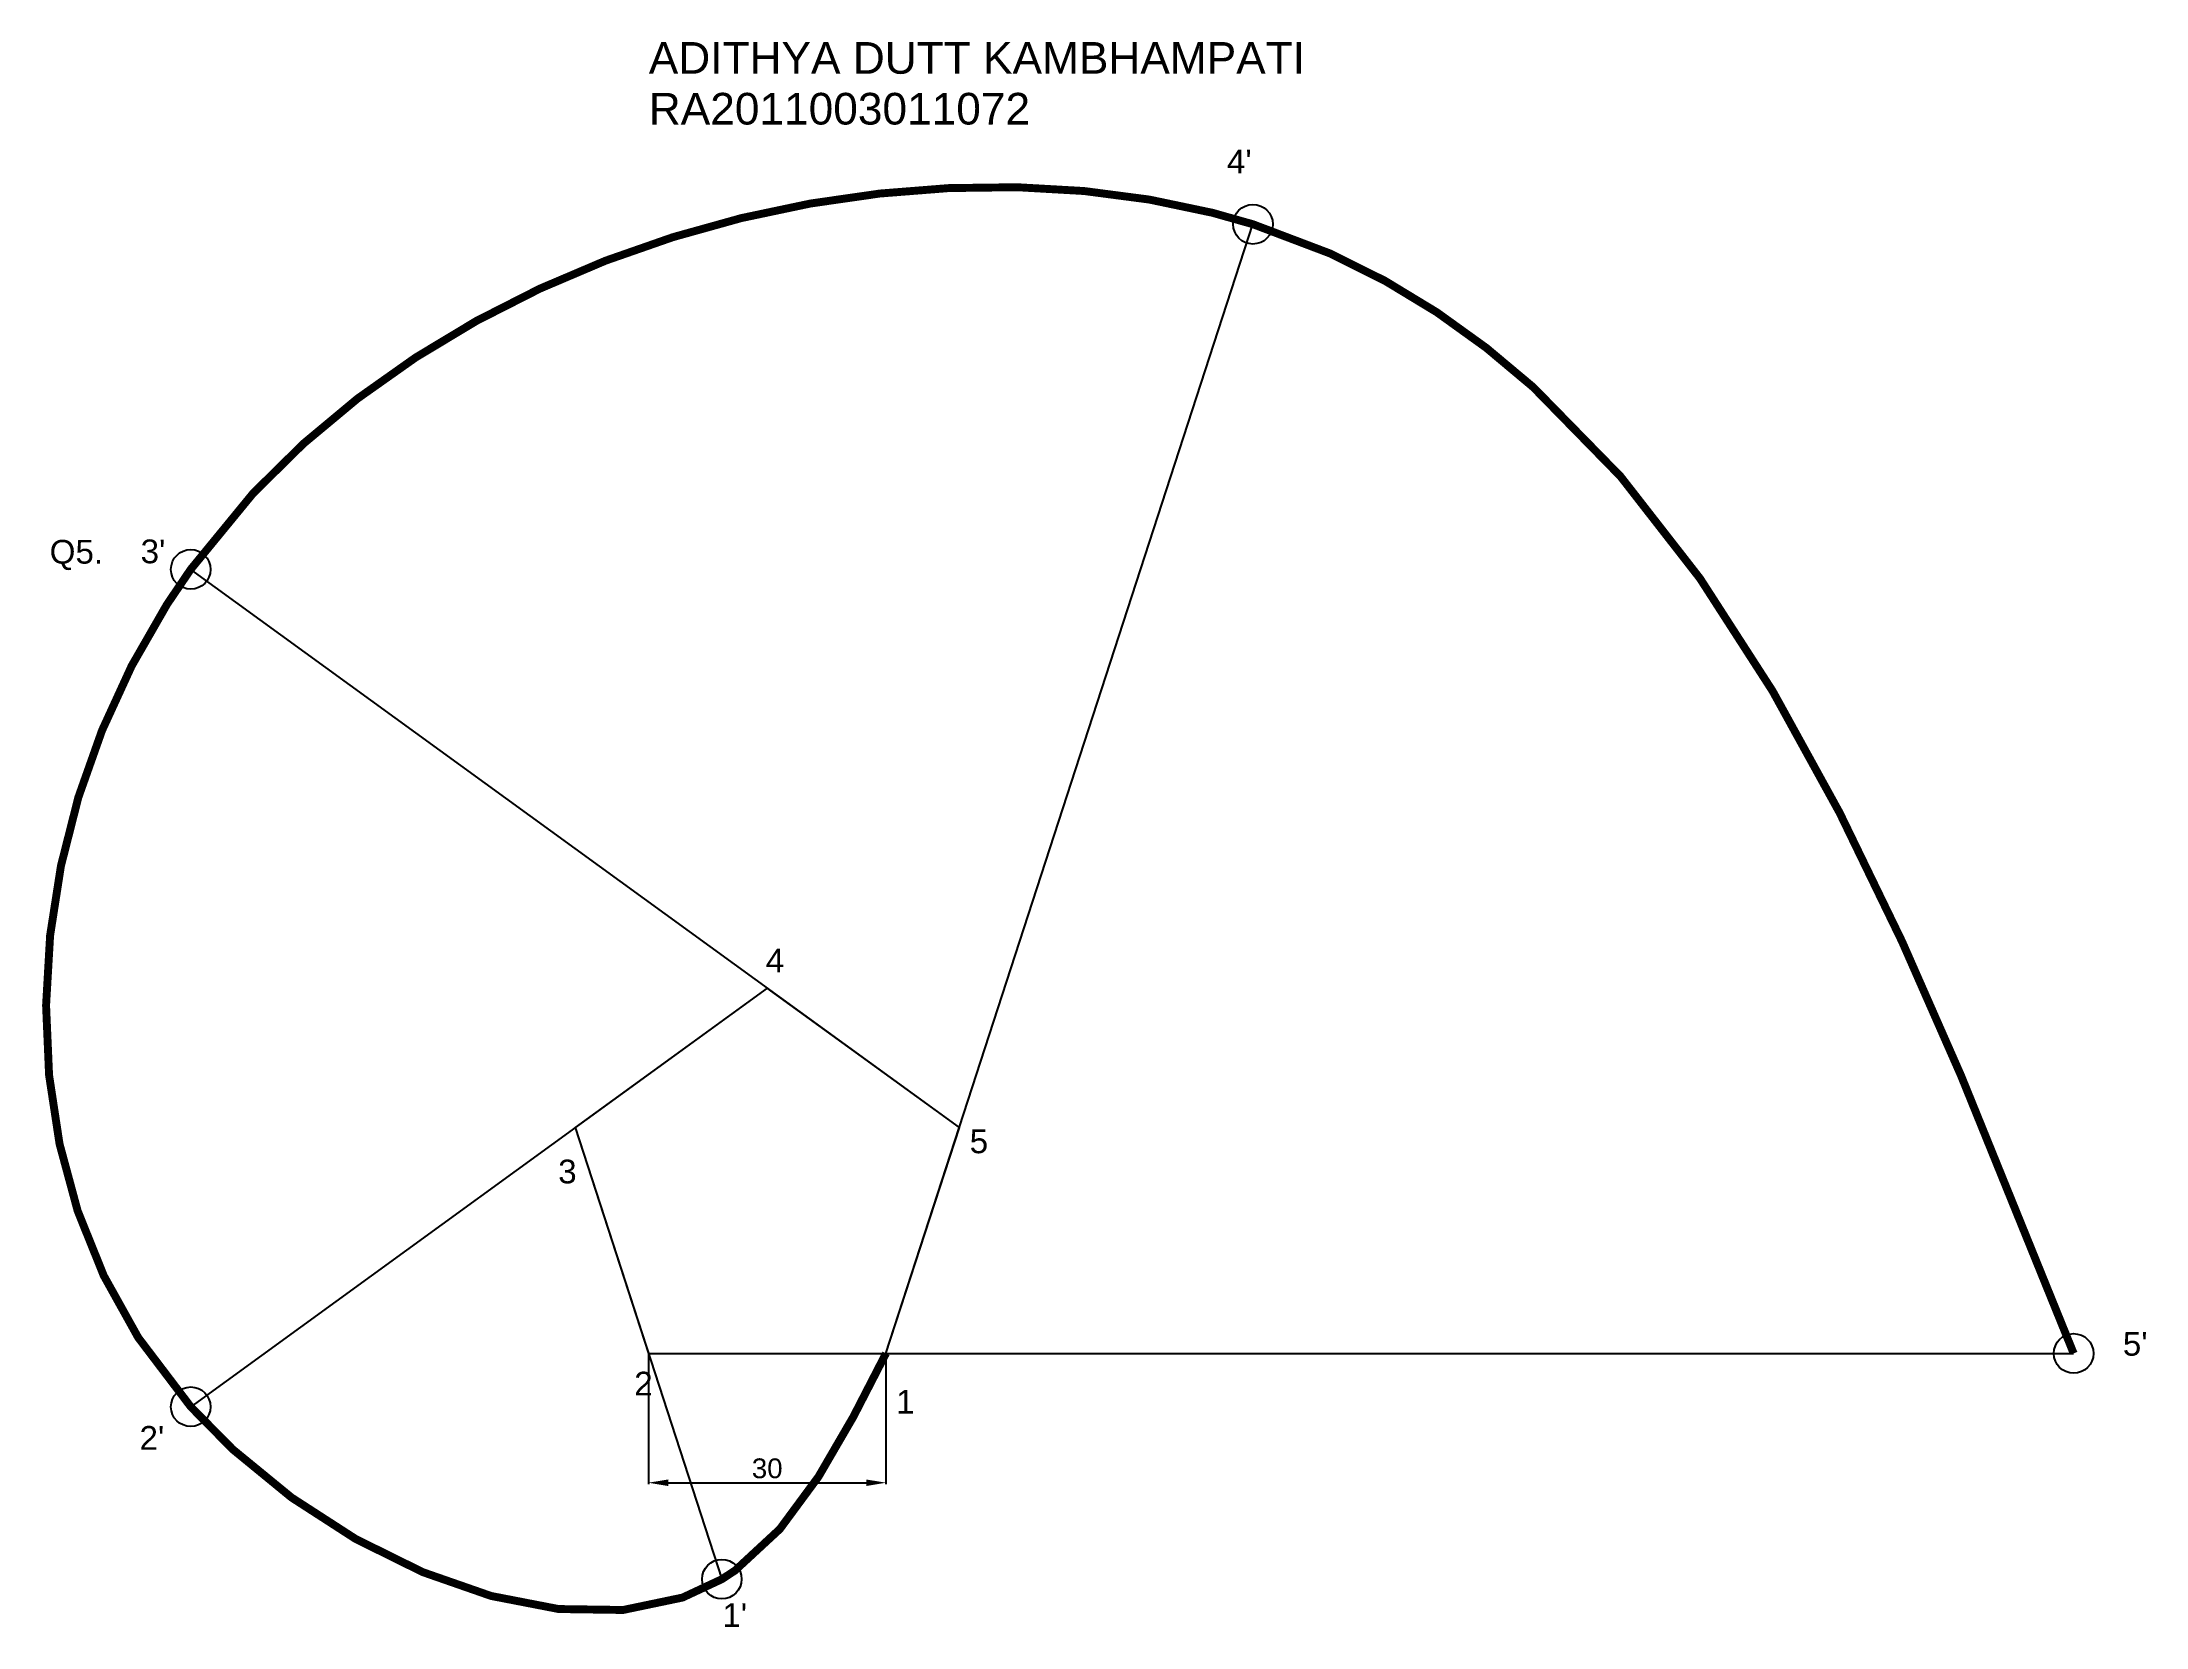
# Model space of a CAD drawing. Header units: millimetres. Extents: x 49 to 315, y 91 to 291.
import ezdxf

# ---------------------------------------------------------------- set-up
doc = ezdxf.new("R2010")
doc.units = ezdxf.units.MM
doc.header["$MEASUREMENT"] = 0
doc.header["$PDMODE"] = 33
doc.header["$PDSIZE"] = 5
doc.styles.get("Standard").update_dxf_attribs({"font": 'arial.ttf'})
doc.dimstyles.new('', dxfattribs={"dimtxt": 2.5, "dimasz": 2.5, "dimexe": 0.18, "dimexo": 0.0625, "dimgap": 0.53, "dimtad": 1, "dimdec": 0, "dimdsep": 46, "dimtxsty": 'Standard', "dimcen": 2.5, "dimadec": 0, "dimazin": 0, "dimtfac": 1, "dimtdec": 0, "dimtmove": 0, "dimatfit": 3, "dimfxl": 1, "dimtolj": 1, "dimtzin": 0, "dimarcsym": 0})

# ---------------------------------------------------------------- blocks, each defined once
blk = doc.blocks.new('*D1')
at = {"color": 0, "linetype": 'ByBlock', "lineweight": -2, "transparency": 16777216}
for p, q in [((125.9, 125.45), (125.9, 108.99)), ((155.9, 125.45), (155.9, 108.99)), ((128.4, 109.17), (153.4, 109.17))]:
    blk.add_line(p, q, dxfattribs=at)
at = {"color": 0, "transparency": 16777216}
for points in [[(128.4, 109.58), (128.4, 108.75), (125.9, 109.17)], [(153.4, 109.58), (153.4, 108.75), (155.9, 109.17)]]:
    blk.add_solid(points, dxfattribs=at)
at = {"layer": 'Defpoints', "color": 0, "transparency": 16777216}
for p in [(125.9, 125.51), (155.9, 125.51), (155.9, 109.17)]:
    blk.add_point(p, dxfattribs=at)
at = {"color": 0, "transparency": 16777216, "insert": (140.9, 110.97), "char_height": 2.5, "attachment_point": 5}
blk.add_mtext('\\A1;30', dxfattribs=at)

msp = doc.modelspace()

# ---------------------------------------------------------------- linework, layer by layer
for p, q in [((155.9, 125.51), (202.25, 268.17)), ((165.17, 154.04), (68.09, 224.57)), ((140.9, 171.67), (68.09, 118.77)), ((116.63, 154.04), (135.17, 96.98)), ((125.9, 125.51), (305.9, 125.51))]:
    msp.add_line(p, q)
at = {"color": 1, "const_width": 1}
msp.add_lwpolyline([(155.9, 125.51), (151.77, 117.49), (147.38, 109.94), (142.49, 103.31), (136.84, 98.08), (135.17, 96.98), (130.21, 94.66), (122.7, 93.09), (114.55, 93.21), (106.03, 94.86), (97.4, 97.87), (88.91, 102.07), (80.82, 107.3), (73.39, 113.39), (68.09, 118.77), (61.45, 127.52), (57.11, 135.32), (53.81, 143.51), (51.52, 151.98), (50.2, 160.66), (49.82, 169.47), (50.33, 178.31), (51.7, 187.11), (53.9, 195.77), (56.89, 204.22), (60.63, 212.37), (65.09, 220.14), (68.09, 224.57), (75.99, 234.2), (82.33, 240.45), (89.18, 246.16), (96.49, 251.33), (104.18, 255.96), (112.2, 260.04), (120.49, 263.57), (128.99, 266.54), (137.63, 268.95), (146.36, 270.79), (155.11, 272.05), (163.83, 272.74), (172.45, 272.85), (180.92, 272.37), (189.16, 271.29), (197.13, 269.62), (202.25, 268.17), (212.01, 264.47), (218.91, 261.03), (225.47, 257.05), (231.71, 252.56), (237.64, 247.59), (248.67, 236.31), (258.7, 223.43), (267.88, 209.19), (276.34, 193.82), (284.23, 177.54), (291.69, 160.57), (305.9, 125.51)], dxfattribs=at)
msp.add_lwpolyline([(125.9, 125.51), (155.9, 125.51), (165.17, 154.04), (140.9, 171.67), (116.63, 154.04)], close=True)
for p in [(202.25, 268.17), (68.09, 224.57), (305.9, 125.51), (68.09, 118.77), (135.17, 96.98)]:
    msp.add_point(p)

# ---------------------------------------------------------------- texts
for s, height, p in [('ADITHYA DUTT KAMBHAMPATI', 4, (125.94, 287.19)), ('RA2011003011072', 4, (125.94, 280.77)), ("4'", 3, (198.96, 274.6)), ('Q5.', 3, (50.27, 225.29)), ("3'", 3, (61.76, 225.34)), ('4', 3, (140.71, 173.64)), ('5', 3, (166.47, 150.8)), ('3', 3, (114.5, 146.99)), ("5'", 3, (312.11, 125.22)), ('2', 3, (124.1, 120.19)), ('1', 3, (157.17, 117.9)), ("2'", 3, (61.62, 113.33)), ("1'", 3, (135.23, 90.95))]:
    msp.add_text(s, height=height).set_placement(p)

# ---------------------------------------------------------------- dimensions: what is measured, and where the dimension line sits
dim = msp.add_linear_dim(base=(155.9, 109.17), p1=(125.9, 125.51), p2=(155.9, 125.51), dimstyle='')
dim.commit()
dim.dimension.update_dxf_attribs({"geometry": '*D1', "text_midpoint": (140.9, 110.97)})

doc.saveas('drawing.dxf')
